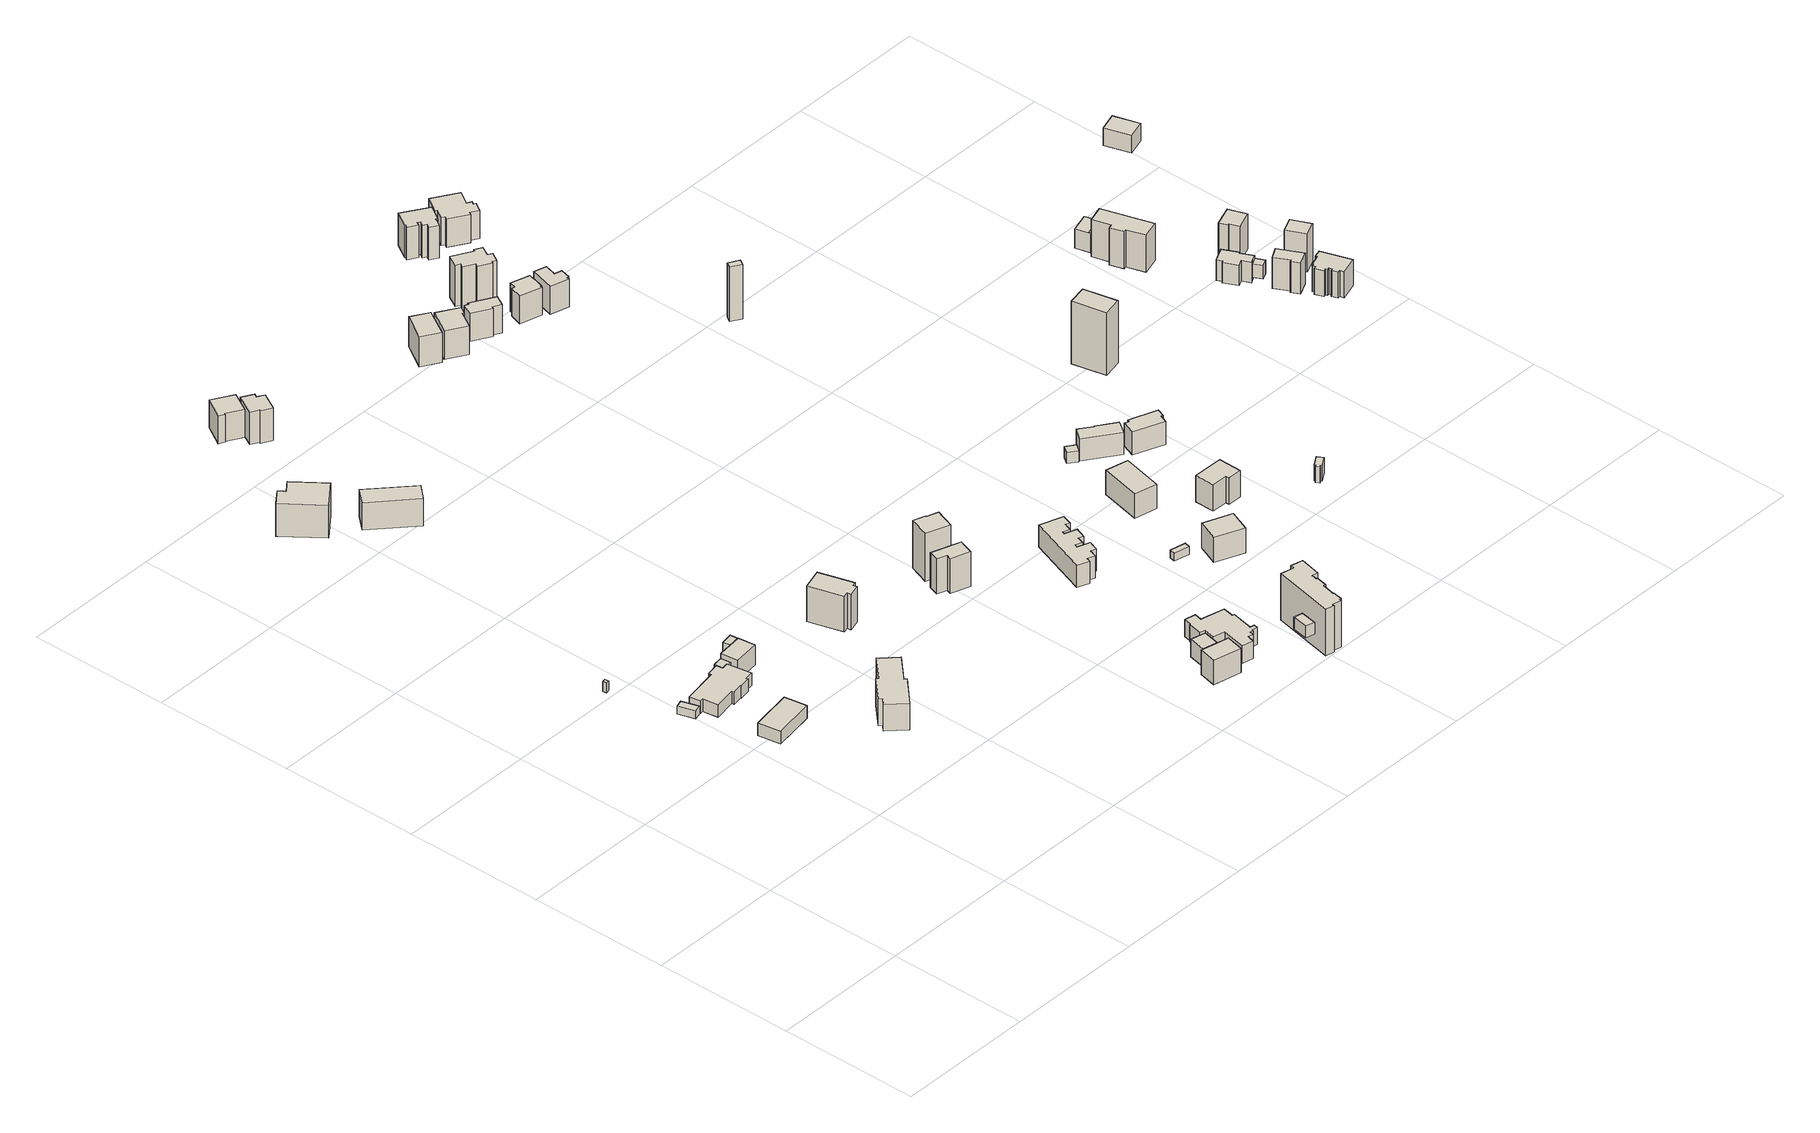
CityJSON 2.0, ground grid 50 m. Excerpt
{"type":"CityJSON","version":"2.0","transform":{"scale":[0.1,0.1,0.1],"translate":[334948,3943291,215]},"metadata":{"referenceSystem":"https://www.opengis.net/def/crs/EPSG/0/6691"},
"CityObjects":{
"building1":{"type":"Building","attributes":{"measuredHeight":4.4,"BuildingIDAttribute.prefecture":"14","BuildingIDAttribute.city":"14151","BuildingDetailAttribute.surveyYear":2015,"BuildingLandSlideRiskAttribute.description":"1","BuildingLandSlideRiskAttribute.areaType":"1"},"geometry":[{"type":"Solid","lod":"1","boundaries":[[[[0,1,2,3]],[[2,4,5,3]],[[1,6,4,2]],[[0,7,6,1]],[[3,5,7,0]],[[4,6,7,5]]]]}]},
"building2":{"type":"Building","attributes":{"usage":"411","storeysAboveGround":2,"BuildingIDAttribute.prefecture":"14","BuildingIDAttribute.city":"14151","BuildingDetailAttribute.totalFloorArea":27.37,"BuildingDetailAttribute.buildingFootprintArea":13.69,"BuildingDetailAttribute.buildingStructureType":"601","BuildingDetailAttribute.buildingStructureOrgType":"1","BuildingDetailAttribute.orgUsage":"10","BuildingDetailAttribute.surveyYear":2015,"BuildingLandSlideRiskAttribute.description":"1","BuildingLandSlideRiskAttribute.areaType":"1"},"geometry":[{"type":"Solid","lod":"1","boundaries":[[[[8,9,10,11]],[[10,12,13,11]],[[9,14,12,10]],[[8,15,14,9]],[[11,13,15,8]],[[12,14,15,13]]]]}]},
"building3":{"type":"Building","attributes":{"usage":"411","measuredHeight":5.6,"storeysAboveGround":2,"BuildingIDAttribute.prefecture":"14","BuildingIDAttribute.city":"14151","BuildingDetailAttribute.totalFloorArea":203.46,"BuildingDetailAttribute.buildingFootprintArea":101.73,"BuildingDetailAttribute.buildingStructureType":"601","BuildingDetailAttribute.buildingStructureOrgType":"1","BuildingDetailAttribute.orgUsage":"10","BuildingDetailAttribute.surveyYear":2015,"BuildingLandSlideRiskAttribute.description":"1","BuildingLandSlideRiskAttribute.areaType":"1"},"geometry":[{"type":"Solid","lod":"1","boundaries":[[[[16,17,18,19]],[[18,20,21,19]],[[17,22,20,18]],[[16,23,22,17]],[[19,21,23,16]],[[20,22,23,21]]]]}]},
"building4":{"type":"Building","attributes":{"usage":"411","measuredHeight":6.6,"storeysAboveGround":1,"BuildingIDAttribute.prefecture":"14","BuildingIDAttribute.city":"14151","BuildingDetailAttribute.totalFloorArea":177.42,"BuildingDetailAttribute.buildingFootprintArea":177.42,"BuildingDetailAttribute.buildingStructureType":"601","BuildingDetailAttribute.buildingStructureOrgType":"1","BuildingDetailAttribute.orgUsage":"10","BuildingDetailAttribute.surveyYear":2015,"BuildingLandSlideRiskAttribute.description":"1","BuildingLandSlideRiskAttribute.areaType":"1"},"geometry":[{"type":"Solid","lod":"1","boundaries":[[[[24,25,26,27,28,29,30,31,32,33,34,35,36,37,38,39]],[[38,40,41,39]],[[37,42,40,38]],[[36,43,42,37]],[[35,44,43,36]],[[34,45,44,35]],[[33,46,45,34]],[[32,47,46,33]],[[31,48,47,32]],[[30,49,48,31]],[[29,50,49,30]],[[28,51,50,29]],[[27,52,51,28]],[[26,53,52,27]],[[25,54,53,26]],[[24,55,54,25]],[[39,41,55,24]],[[40,42,43,44,45,46,47,48,49,50,51,52,53,54,55,41]]]]}]},
"building5":{"type":"Building","attributes":{"usage":"441","measuredHeight":13.2,"storeysAboveGround":2,"BuildingIDAttribute.prefecture":"14","BuildingIDAttribute.city":"14151","BuildingDetailAttribute.totalFloorArea":273.66,"BuildingDetailAttribute.buildingFootprintArea":136.83,"BuildingDetailAttribute.buildingStructureType":"610","BuildingDetailAttribute.buildingStructureOrgType":"2","BuildingDetailAttribute.orgUsage":"171","BuildingDetailAttribute.surveyYear":2015,"BuildingLandSlideRiskAttribute.description":"1","BuildingLandSlideRiskAttribute.areaType":"1"},"geometry":[{"type":"Solid","lod":"1","boundaries":[[[[56,57,58,59,60,61]],[[60,62,63,61]],[[59,64,62,60]],[[58,65,64,59]],[[57,66,65,58]],[[56,67,66,57]],[[61,63,67,56]],[[62,64,65,66,67,63]]]]}]},
"building6":{"type":"Building","attributes":{"usage":"411","storeysAboveGround":1,"BuildingIDAttribute.prefecture":"14","BuildingIDAttribute.city":"14151","BuildingDetailAttribute.totalFloorArea":13.19,"BuildingDetailAttribute.buildingFootprintArea":13.19,"BuildingDetailAttribute.buildingStructureType":"601","BuildingDetailAttribute.buildingStructureOrgType":"1","BuildingDetailAttribute.orgUsage":"10","BuildingDetailAttribute.surveyYear":2015,"BuildingLandSlideRiskAttribute.description":"1","BuildingLandSlideRiskAttribute.areaType":"1"},"geometry":[{"type":"Solid","lod":"1","boundaries":[[[[68,69,70,71,72,73]],[[72,74,75,73]],[[71,76,74,72]],[[70,77,76,71]],[[69,78,77,70]],[[68,79,78,69]],[[73,75,79,68]],[[74,76,77,78,79,75]]]]}]},
"building7":{"type":"Building","attributes":{"usage":"411","measuredHeight":9.1,"storeysAboveGround":1,"BuildingIDAttribute.prefecture":"14","BuildingIDAttribute.city":"14151","BuildingDetailAttribute.totalFloorArea":52.19,"BuildingDetailAttribute.buildingFootprintArea":52.19,"BuildingDetailAttribute.buildingStructureType":"601","BuildingDetailAttribute.buildingStructureOrgType":"1","BuildingDetailAttribute.orgUsage":"10","BuildingDetailAttribute.surveyYear":2015,"BuildingLandSlideRiskAttribute.description":"1","BuildingLandSlideRiskAttribute.areaType":"1"},"geometry":[{"type":"Solid","lod":"1","boundaries":[[[[80,81,82,83]],[[82,84,85,83]],[[81,86,84,82]],[[80,87,86,81]],[[83,85,87,80]],[[84,86,87,85]]]]}]},
"building8":{"type":"Building","attributes":{"measuredHeight":7.9,"BuildingIDAttribute.prefecture":"14","BuildingIDAttribute.city":"14151","BuildingDetailAttribute.surveyYear":2015,"BuildingLandSlideRiskAttribute.description":"1","BuildingLandSlideRiskAttribute.areaType":"1"},"geometry":[{"type":"Solid","lod":"1","boundaries":[[[[88,89,90,91]],[[90,92,93,91]],[[89,94,92,90]],[[88,95,94,89]],[[91,93,95,88]],[[92,94,95,93]]]]}]},
"building9":{"type":"Building","attributes":{"usage":"422","measuredHeight":10.7,"storeysAboveGround":1,"BuildingIDAttribute.prefecture":"14","BuildingIDAttribute.city":"14151","BuildingDetailAttribute.totalFloorArea":113.73,"BuildingDetailAttribute.buildingFootprintArea":113.73,"BuildingDetailAttribute.buildingStructureType":"601","BuildingDetailAttribute.buildingStructureOrgType":"1","BuildingDetailAttribute.orgUsage":"137","BuildingDetailAttribute.surveyYear":2015,"BuildingLandSlideRiskAttribute.description":"1","BuildingLandSlideRiskAttribute.areaType":"1"},"geometry":[{"type":"Solid","lod":"1","boundaries":[[[[96,97,98,99]],[[98,100,101,99]],[[97,102,100,98]],[[96,103,102,97]],[[99,101,103,96]],[[100,102,103,101]]]]}]},
"building10":{"type":"Building","attributes":{"usage":"411","measuredHeight":11.5,"storeysAboveGround":2,"BuildingIDAttribute.prefecture":"14","BuildingIDAttribute.city":"14151","BuildingDetailAttribute.totalFloorArea":115.88,"BuildingDetailAttribute.buildingFootprintArea":57.94,"BuildingDetailAttribute.buildingStructureType":"601","BuildingDetailAttribute.buildingStructureOrgType":"1","BuildingDetailAttribute.orgUsage":"10","BuildingDetailAttribute.surveyYear":2015,"BuildingLandSlideRiskAttribute.description":"1","BuildingLandSlideRiskAttribute.areaType":"1"},"geometry":[{"type":"Solid","lod":"1","boundaries":[[[[104,105,106,107,108,109]],[[108,110,111,109]],[[107,112,110,108]],[[106,113,112,107]],[[105,114,113,106]],[[104,115,114,105]],[[109,111,115,104]],[[110,112,113,114,115,111]]]]}]},
"building11":{"type":"Building","attributes":{"usage":"413","measuredHeight":14.3,"storeysAboveGround":2,"BuildingIDAttribute.prefecture":"14","BuildingIDAttribute.city":"14151","BuildingDetailAttribute.totalFloorArea":95.18,"BuildingDetailAttribute.buildingFootprintArea":47.59,"BuildingDetailAttribute.buildingStructureType":"601","BuildingDetailAttribute.buildingStructureOrgType":"1","BuildingDetailAttribute.orgUsage":"30","BuildingDetailAttribute.surveyYear":2015,"BuildingLandSlideRiskAttribute.description":"1","BuildingLandSlideRiskAttribute.areaType":"1"},"geometry":[{"type":"Solid","lod":"1","boundaries":[[[[116,117,118,119,120,121,122,123]],[[122,124,125,123]],[[121,126,124,122]],[[120,127,126,121]],[[119,128,127,120]],[[118,129,128,119]],[[117,130,129,118]],[[116,131,130,117]],[[123,125,131,116]],[[124,126,127,128,129,130,131,125]]]]}]},
"building12":{"type":"Building","attributes":{"measuredHeight":17.1,"BuildingIDAttribute.prefecture":"14","BuildingIDAttribute.city":"14151","BuildingDetailAttribute.surveyYear":2015,"BuildingLandSlideRiskAttribute.description":"1","BuildingLandSlideRiskAttribute.areaType":"1"},"geometry":[{"type":"Solid","lod":"1","boundaries":[[[[132,133,134,135,136,137,138,139,140,141]],[[140,142,143,141]],[[139,144,142,140]],[[138,145,144,139]],[[137,146,145,138]],[[136,147,146,137]],[[135,148,147,136]],[[134,149,148,135]],[[133,150,149,134]],[[132,151,150,133]],[[141,143,151,132]],[[142,144,145,146,147,148,149,150,151,143]]]]}]},
"building13":{"type":"Building","attributes":{"usage":"411","measuredHeight":14.4,"storeysAboveGround":2,"BuildingIDAttribute.prefecture":"14","BuildingIDAttribute.city":"14151","BuildingDetailAttribute.totalFloorArea":169.9,"BuildingDetailAttribute.buildingFootprintArea":84.95,"BuildingDetailAttribute.buildingStructureType":"601","BuildingDetailAttribute.buildingStructureOrgType":"1","BuildingDetailAttribute.orgUsage":"10","BuildingDetailAttribute.surveyYear":2015,"BuildingLandSlideRiskAttribute.description":"1","BuildingLandSlideRiskAttribute.areaType":"1"},"geometry":[{"type":"Solid","lod":"1","boundaries":[[[[152,153,154,155,156,157,158,159]],[[158,160,161,159]],[[157,162,160,158]],[[156,163,162,157]],[[155,164,163,156]],[[154,165,164,155]],[[153,166,165,154]],[[152,167,166,153]],[[159,161,167,152]],[[160,162,163,164,165,166,167,161]]]]}]},
"building14":{"type":"Building","attributes":{"usage":"411","measuredHeight":13.4,"storeysAboveGround":2,"BuildingIDAttribute.prefecture":"14","BuildingIDAttribute.city":"14151","BuildingDetailAttribute.totalFloorArea":127.78,"BuildingDetailAttribute.buildingFootprintArea":63.89,"BuildingDetailAttribute.buildingStructureType":"601","BuildingDetailAttribute.buildingStructureOrgType":"1","BuildingDetailAttribute.orgUsage":"10","BuildingDetailAttribute.surveyYear":2015,"BuildingLandSlideRiskAttribute.description":"1","BuildingLandSlideRiskAttribute.areaType":"1"},"geometry":[{"type":"Solid","lod":"1","boundaries":[[[[168,169,170,171]],[[170,172,173,171]],[[169,174,172,170]],[[168,175,174,169]],[[171,173,175,168]],[[172,174,175,173]]]]}]},
"building15":{"type":"Building","attributes":{"usage":"411","measuredHeight":11.5,"storeysAboveGround":2,"BuildingIDAttribute.prefecture":"14","BuildingIDAttribute.city":"14151","BuildingDetailAttribute.totalFloorArea":133.01,"BuildingDetailAttribute.buildingFootprintArea":66.5,"BuildingDetailAttribute.buildingStructureType":"601","BuildingDetailAttribute.buildingStructureOrgType":"1","BuildingDetailAttribute.orgUsage":"10","BuildingDetailAttribute.surveyYear":2015,"BuildingLandSlideRiskAttribute.description":"1","BuildingLandSlideRiskAttribute.areaType":"1"},"geometry":[{"type":"Solid","lod":"1","boundaries":[[[[176,177,178,179,180,181]],[[180,182,183,181]],[[179,184,182,180]],[[178,185,184,179]],[[177,186,185,178]],[[176,187,186,177]],[[181,183,187,176]],[[182,184,185,186,187,183]]]]}]},
"building16":{"type":"Building","attributes":{"usage":"402","measuredHeight":14.5,"storeysAboveGround":1,"BuildingIDAttribute.prefecture":"14","BuildingIDAttribute.city":"14151","BuildingDetailAttribute.totalFloorArea":78.83,"BuildingDetailAttribute.buildingFootprintArea":78.83,"BuildingDetailAttribute.buildingStructureType":"601","BuildingDetailAttribute.buildingStructureOrgType":"1","BuildingDetailAttribute.orgUsage":"72","BuildingDetailAttribute.surveyYear":2015,"BuildingLandSlideRiskAttribute.description":"1","BuildingLandSlideRiskAttribute.areaType":"1"},"geometry":[{"type":"Solid","lod":"1","boundaries":[[[[188,189,190,191]],[[190,192,193,191]],[[189,194,192,190]],[[188,195,194,189]],[[191,193,195,188]],[[192,194,195,193]]]]}]},
"building17":{"type":"Building","attributes":{"usage":"411","measuredHeight":13.8,"storeysAboveGround":2,"BuildingIDAttribute.prefecture":"14","BuildingIDAttribute.city":"14151","BuildingDetailAttribute.totalFloorArea":89.14,"BuildingDetailAttribute.buildingFootprintArea":44.57,"BuildingDetailAttribute.buildingStructureType":"601","BuildingDetailAttribute.buildingStructureOrgType":"1","BuildingDetailAttribute.orgUsage":"10","BuildingDetailAttribute.surveyYear":2015},"geometry":[{"type":"Solid","lod":"1","boundaries":[[[[196,197,198,199,200,201]],[[200,202,203,201]],[[199,204,202,200]],[[198,205,204,199]],[[197,206,205,198]],[[196,207,206,197]],[[201,203,207,196]],[[202,204,205,206,207,203]]]]}]},
"building18":{"type":"Building","attributes":{"usage":"402","measuredHeight":9.2,"storeysAboveGround":1,"BuildingIDAttribute.prefecture":"14","BuildingIDAttribute.city":"14151","BuildingDetailAttribute.totalFloorArea":24.59,"BuildingDetailAttribute.buildingFootprintArea":24.59,"BuildingDetailAttribute.buildingStructureType":"601","BuildingDetailAttribute.buildingStructureOrgType":"1","BuildingDetailAttribute.orgUsage":"72","BuildingDetailAttribute.surveyYear":2015,"BuildingLandSlideRiskAttribute.description":"1","BuildingLandSlideRiskAttribute.areaType":"1"},"geometry":[{"type":"Solid","lod":"1","boundaries":[[[[208,209,210,211]],[[210,212,213,211]],[[209,214,212,210]],[[208,215,214,209]],[[211,213,215,208]],[[212,214,215,213]]]]}]},
"building19":{"type":"Building","attributes":{"usage":"411","measuredHeight":10.9,"storeysAboveGround":2,"BuildingIDAttribute.prefecture":"14","BuildingIDAttribute.city":"14151","BuildingDetailAttribute.totalFloorArea":88.55,"BuildingDetailAttribute.buildingFootprintArea":44.27,"BuildingDetailAttribute.buildingStructureType":"601","BuildingDetailAttribute.buildingStructureOrgType":"1","BuildingDetailAttribute.orgUsage":"10","BuildingDetailAttribute.surveyYear":2015,"BuildingLandSlideRiskAttribute.description":"1","BuildingLandSlideRiskAttribute.areaType":"1"},"geometry":[{"type":"Solid","lod":"1","boundaries":[[[[216,217,218,219,220,221,222,223]],[[222,224,225,223]],[[221,226,224,222]],[[220,227,226,221]],[[219,228,227,220]],[[218,229,228,219]],[[217,230,229,218]],[[216,231,230,217]],[[223,225,231,216]],[[224,226,227,228,229,230,231,225]]]]}]},
"building20":{"type":"Building","attributes":{"usage":"411","measuredHeight":19.1,"storeysAboveGround":2,"BuildingIDAttribute.prefecture":"14","BuildingIDAttribute.city":"14151","BuildingDetailAttribute.totalFloorArea":111.17,"BuildingDetailAttribute.buildingFootprintArea":55.58,"BuildingDetailAttribute.buildingStructureType":"601","BuildingDetailAttribute.buildingStructureOrgType":"1","BuildingDetailAttribute.orgUsage":"10","BuildingDetailAttribute.surveyYear":2015,"BuildingLandSlideRiskAttribute.description":"1","BuildingLandSlideRiskAttribute.areaType":"1"},"geometry":[{"type":"Solid","lod":"1","boundaries":[[[[232,233,234,235,236,237]],[[236,238,239,237]],[[235,240,238,236]],[[234,241,240,235]],[[233,242,241,234]],[[232,243,242,233]],[[237,239,243,232]],[[238,240,241,242,243,239]]]]}]},
"building21":{"type":"Building","attributes":{"measuredHeight":7.6,"BuildingIDAttribute.prefecture":"14","BuildingIDAttribute.city":"14151","BuildingDetailAttribute.surveyYear":2015,"BuildingLandSlideRiskAttribute.description":"1","BuildingLandSlideRiskAttribute.areaType":"1"},"geometry":[{"type":"Solid","lod":"1","boundaries":[[[[244,245,246,247,248,249,250,251,252,253,254,255,256,257,258,259,260,261,262,263,264,265]],[[264,266,267,265]],[[263,268,266,264]],[[262,269,268,263]],[[261,270,269,262]],[[260,271,270,261]],[[259,272,271,260]],[[258,273,272,259]],[[257,274,273,258]],[[256,275,274,257]],[[255,276,275,256]],[[254,277,276,255]],[[253,278,277,254]],[[252,279,278,253]],[[251,280,279,252]],[[250,281,280,251]],[[249,282,281,250]],[[248,283,282,249]],[[247,284,283,248]],[[246,285,284,247]],[[245,286,285,246]],[[244,287,286,245]],[[265,267,287,244]],[[266,268,269,270,271,272,273,274,275,276,277,278,279,280,281,282,283,284,285,286,287,267]]]]}]},
"building22":{"type":"Building","attributes":{"usage":"411","measuredHeight":16.2,"storeysAboveGround":2,"BuildingIDAttribute.prefecture":"14","BuildingIDAttribute.city":"14151","BuildingDetailAttribute.totalFloorArea":136.5,"BuildingDetailAttribute.buildingFootprintArea":68.25,"BuildingDetailAttribute.buildingStructureType":"601","BuildingDetailAttribute.buildingStructureOrgType":"1","BuildingDetailAttribute.orgUsage":"10","BuildingDetailAttribute.surveyYear":2015,"BuildingLandSlideRiskAttribute.description":"1","BuildingLandSlideRiskAttribute.areaType":"1"},"geometry":[{"type":"Solid","lod":"1","boundaries":[[[[288,289,290,291,292,293,294,295,296,297,298,299,300,301]],[[300,302,303,301]],[[299,304,302,300]],[[298,305,304,299]],[[297,306,305,298]],[[296,307,306,297]],[[295,308,307,296]],[[294,309,308,295]],[[293,310,309,294]],[[292,311,310,293]],[[291,312,311,292]],[[290,313,312,291]],[[289,314,313,290]],[[288,315,314,289]],[[301,303,315,288]],[[302,304,305,306,307,308,309,310,311,312,313,314,315,303]]]]}]},
"building23":{"type":"Building","attributes":{"usage":"411","measuredHeight":16.4,"storeysAboveGround":2,"BuildingIDAttribute.prefecture":"14","BuildingIDAttribute.city":"14151","BuildingDetailAttribute.totalFloorArea":140.47,"BuildingDetailAttribute.buildingFootprintArea":70.24,"BuildingDetailAttribute.buildingStructureType":"601","BuildingDetailAttribute.buildingStructureOrgType":"1","BuildingDetailAttribute.orgUsage":"10","BuildingDetailAttribute.surveyYear":2015,"BuildingLandSlideRiskAttribute.description":"1","BuildingLandSlideRiskAttribute.areaType":"1"},"geometry":[{"type":"Solid","lod":"1","boundaries":[[[[316,317,318,319,320,321,322,323,324,325,326,327,328,329]],[[328,330,331,329]],[[327,332,330,328]],[[326,333,332,327]],[[325,334,333,326]],[[324,335,334,325]],[[323,336,335,324]],[[322,337,336,323]],[[321,338,337,322]],[[320,339,338,321]],[[319,340,339,320]],[[318,341,340,319]],[[317,342,341,318]],[[316,343,342,317]],[[329,331,343,316]],[[330,332,333,334,335,336,337,338,339,340,341,342,343,331]]]]}]},
"building24":{"type":"Building","attributes":{"usage":"411","measuredHeight":11.1,"storeysAboveGround":2,"BuildingIDAttribute.prefecture":"14","BuildingIDAttribute.city":"14151","BuildingDetailAttribute.totalFloorArea":91.71,"BuildingDetailAttribute.buildingFootprintArea":45.85,"BuildingDetailAttribute.buildingStructureType":"601","BuildingDetailAttribute.buildingStructureOrgType":"1","BuildingDetailAttribute.orgUsage":"10","BuildingDetailAttribute.surveyYear":2015,"BuildingLandSlideRiskAttribute.description":"1","BuildingLandSlideRiskAttribute.areaType":"1"},"geometry":[{"type":"Solid","lod":"1","boundaries":[[[[344,345,346,347,348,349,350,351,352,353]],[[352,354,355,353]],[[351,356,354,352]],[[350,357,356,351]],[[349,358,357,350]],[[348,359,358,349]],[[347,360,359,348]],[[346,361,360,347]],[[345,362,361,346]],[[344,363,362,345]],[[353,355,363,344]],[[354,356,357,358,359,360,361,362,363,355]]]]}]},
"building25":{"type":"Building","attributes":{"usage":"411","measuredHeight":11.5,"storeysAboveGround":2,"BuildingIDAttribute.prefecture":"14","BuildingIDAttribute.city":"14151","BuildingDetailAttribute.totalFloorArea":91.82,"BuildingDetailAttribute.buildingFootprintArea":45.91,"BuildingDetailAttribute.buildingStructureType":"601","BuildingDetailAttribute.buildingStructureOrgType":"1","BuildingDetailAttribute.orgUsage":"10","BuildingDetailAttribute.surveyYear":2015,"BuildingLandSlideRiskAttribute.description":"1","BuildingLandSlideRiskAttribute.areaType":"1"},"geometry":[{"type":"Solid","lod":"1","boundaries":[[[[364,365,366,367,368,369,370,371]],[[370,372,373,371]],[[369,374,372,370]],[[368,375,374,369]],[[367,376,375,368]],[[366,377,376,367]],[[365,378,377,366]],[[364,379,378,365]],[[371,373,379,364]],[[372,374,375,376,377,378,379,373]]]]}]},
"building26":{"type":"Building","attributes":{"measuredHeight":10.1,"BuildingIDAttribute.prefecture":"14","BuildingIDAttribute.city":"14151","BuildingDetailAttribute.surveyYear":2015},"geometry":[{"type":"Solid","lod":"1","boundaries":[[[[380,381,382,383,384,385,386,387,388,389,390,391,392,393,394,395,396,397,398,399]],[[398,400,401,399]],[[397,402,400,398]],[[396,403,402,397]],[[395,404,403,396]],[[394,405,404,395]],[[393,406,405,394]],[[392,407,406,393]],[[391,408,407,392]],[[390,409,408,391]],[[389,410,409,390]],[[388,411,410,389]],[[387,412,411,388]],[[386,413,412,387]],[[385,414,413,386]],[[384,415,414,385]],[[383,416,415,384]],[[382,417,416,383]],[[381,418,417,382]],[[380,419,418,381]],[[399,401,419,380]],[[400,402,403,404,405,406,407,408,409,410,411,412,413,414,415,416,417,418,419,401]]]]}]},
"building27":{"type":"Building","attributes":{"usage":"413","measuredHeight":13.2,"storeysAboveGround":2,"BuildingIDAttribute.prefecture":"14","BuildingIDAttribute.city":"14151","BuildingDetailAttribute.totalFloorArea":207.43,"BuildingDetailAttribute.buildingFootprintArea":103.72,"BuildingDetailAttribute.buildingStructureType":"601","BuildingDetailAttribute.buildingStructureOrgType":"1","BuildingDetailAttribute.orgUsage":"30","BuildingDetailAttribute.surveyYear":2015,"BuildingLandSlideRiskAttribute.description":"1","BuildingLandSlideRiskAttribute.areaType":"1"},"geometry":[{"type":"Solid","lod":"1","boundaries":[[[[420,421,422,423,424,425,426,427,428,429,430,431,432,433]],[[432,434,435,433]],[[431,436,434,432]],[[430,437,436,431]],[[429,438,437,430]],[[428,439,438,429]],[[427,440,439,428]],[[426,441,440,427]],[[425,442,441,426]],[[424,443,442,425]],[[423,444,443,424]],[[422,445,444,423]],[[421,446,445,422]],[[420,447,446,421]],[[433,435,447,420]],[[434,436,437,438,439,440,441,442,443,444,445,446,447,435]]]]}]},
"building28":{"type":"Building","attributes":{"measuredHeight":5.1,"BuildingIDAttribute.prefecture":"14","BuildingIDAttribute.city":"14151","BuildingDetailAttribute.surveyYear":2015,"BuildingLandSlideRiskAttribute.description":"1","BuildingLandSlideRiskAttribute.areaType":"1"},"geometry":[{"type":"Solid","lod":"1","boundaries":[[[[448,449,450,451]],[[450,452,453,451]],[[449,454,452,450]],[[448,455,454,449]],[[451,453,455,448]],[[452,454,455,453]]]]}]},
"building29":{"type":"Building","attributes":{"usage":"401","measuredHeight":18.3,"storeysAboveGround":1,"BuildingIDAttribute.prefecture":"14","BuildingIDAttribute.city":"14151","BuildingDetailAttribute.totalFloorArea":147.25,"BuildingDetailAttribute.buildingFootprintArea":147.25,"BuildingDetailAttribute.buildingStructureType":"601","BuildingDetailAttribute.buildingStructureOrgType":"1","BuildingDetailAttribute.orgUsage":"61","BuildingDetailAttribute.surveyYear":2015,"BuildingLandSlideRiskAttribute.description":"1","BuildingLandSlideRiskAttribute.areaType":"1"},"geometry":[{"type":"Solid","lod":"1","boundaries":[[[[456,457,458,459,460,461,462,463,464,465,466,467,468,469,470,471,472,473]],[[472,474,475,473]],[[471,476,474,472]],[[470,477,476,471]],[[469,478,477,470]],[[468,479,478,469]],[[467,480,479,468]],[[466,481,480,467]],[[465,482,481,466]],[[464,483,482,465]],[[463,484,483,464]],[[462,485,484,463]],[[461,486,485,462]],[[460,487,486,461]],[[459,488,487,460]],[[458,489,488,459]],[[457,490,489,458]],[[456,491,490,457]],[[473,475,491,456]],[[474,476,477,478,479,480,481,482,483,484,485,486,487,488,489,490,491,475]]]]}]},
"building30":{"type":"Building","attributes":{"BuildingIDAttribute.prefecture":"14","BuildingIDAttribute.city":"14151","BuildingDetailAttribute.surveyYear":2015},"geometry":[{"type":"Solid","lod":"1","boundaries":[[[[492,493,494,495]],[[494,496,497,495]],[[493,498,496,494]],[[492,499,498,493]],[[495,497,499,492]],[[496,498,499,497]]]]}]},
"building31":{"type":"Building","attributes":{"usage":"411","measuredHeight":10.2,"storeysAboveGround":1,"BuildingIDAttribute.prefecture":"14","BuildingIDAttribute.city":"14151","BuildingDetailAttribute.totalFloorArea":58.6,"BuildingDetailAttribute.buildingFootprintArea":58.6,"BuildingDetailAttribute.buildingStructureType":"601","BuildingDetailAttribute.buildingStructureOrgType":"1","BuildingDetailAttribute.orgUsage":"10","BuildingDetailAttribute.surveyYear":2015,"BuildingLandSlideRiskAttribute.description":"1","BuildingLandSlideRiskAttribute.areaType":"1"},"geometry":[{"type":"Solid","lod":"1","boundaries":[[[[500,501,502,503]],[[502,504,505,503]],[[501,506,504,502]],[[500,507,506,501]],[[503,505,507,500]],[[504,506,507,505]]]]}]},
"building32":{"type":"Building","attributes":{"measuredHeight":22.7,"BuildingIDAttribute.prefecture":"14","BuildingIDAttribute.city":"14151","BuildingDetailAttribute.surveyYear":2015,"BuildingLandSlideRiskAttribute.description":"1","BuildingLandSlideRiskAttribute.areaType":"2"},"geometry":[{"type":"Solid","lod":"1","boundaries":[[[[508,509,510,511]],[[510,512,513,511]],[[509,514,512,510]],[[508,515,514,509]],[[511,513,515,508]],[[512,514,515,513]]]]}]},
"building33":{"type":"Building","attributes":{"usage":"411","measuredHeight":9.6,"storeysAboveGround":2,"BuildingIDAttribute.prefecture":"14","BuildingIDAttribute.city":"14151","BuildingDetailAttribute.totalFloorArea":202.48,"BuildingDetailAttribute.buildingFootprintArea":101.24,"BuildingDetailAttribute.buildingStructureType":"601","BuildingDetailAttribute.buildingStructureOrgType":"1","BuildingDetailAttribute.orgUsage":"10","BuildingDetailAttribute.surveyYear":2015},"geometry":[{"type":"Solid","lod":"1","boundaries":[[[[516,517,518,519]],[[518,520,521,519]],[[517,522,520,518]],[[516,523,522,517]],[[519,521,523,516]],[[520,522,523,521]]]]}]},
"building34":{"type":"Building","attributes":{"usage":"411","measuredHeight":5,"storeysAboveGround":2,"BuildingIDAttribute.prefecture":"14","BuildingIDAttribute.city":"14151","BuildingDetailAttribute.totalFloorArea":20.18,"BuildingDetailAttribute.buildingFootprintArea":10.09,"BuildingDetailAttribute.buildingStructureType":"601","BuildingDetailAttribute.buildingStructureOrgType":"1","BuildingDetailAttribute.orgUsage":"10","BuildingDetailAttribute.surveyYear":2015},"geometry":[{"type":"Solid","lod":"1","boundaries":[[[[524,525,526,527]],[[526,528,529,527]],[[525,530,528,526]],[[524,531,530,525]],[[527,529,531,524]],[[528,530,531,529]]]]}]},
"building35":{"type":"Building","attributes":{"usage":"411","measuredHeight":9.5,"storeysAboveGround":2,"BuildingIDAttribute.prefecture":"14","BuildingIDAttribute.city":"14151","BuildingDetailAttribute.totalFloorArea":117.89,"BuildingDetailAttribute.buildingFootprintArea":58.95,"BuildingDetailAttribute.buildingStructureType":"601","BuildingDetailAttribute.buildingStructureOrgType":"1","BuildingDetailAttribute.orgUsage":"10","BuildingDetailAttribute.surveyYear":2015},"geometry":[{"type":"Solid","lod":"1","boundaries":[[[[532,533,534,535,536,537]],[[536,538,539,537]],[[535,540,538,536]],[[534,541,540,535]],[[533,542,541,534]],[[532,543,542,533]],[[537,539,543,532]],[[538,540,541,542,543,539]]]]}]},
"building36":{"type":"Building","attributes":{"usage":"411","measuredHeight":11,"storeysAboveGround":1,"BuildingIDAttribute.prefecture":"14","BuildingIDAttribute.city":"14151","BuildingDetailAttribute.totalFloorArea":68.89,"BuildingDetailAttribute.buildingFootprintArea":68.89,"BuildingDetailAttribute.buildingStructureType":"601","BuildingDetailAttribute.buildingStructureOrgType":"1","BuildingDetailAttribute.orgUsage":"10","BuildingDetailAttribute.surveyYear":2015,"BuildingLandSlideRiskAttribute.description":"1","BuildingLandSlideRiskAttribute.areaType":"1"},"geometry":[{"type":"Solid","lod":"1","boundaries":[[[[544,545,546,547,548,549]],[[548,550,551,549]],[[547,552,550,548]],[[546,553,552,547]],[[545,554,553,546]],[[544,555,554,545]],[[549,551,555,544]],[[550,552,553,554,555,551]]]]}]},
"building37":{"type":"Building","attributes":{"usage":"411","measuredHeight":9.9,"storeysAboveGround":2,"BuildingIDAttribute.prefecture":"14","BuildingIDAttribute.city":"14151","BuildingDetailAttribute.totalFloorArea":116.2,"BuildingDetailAttribute.buildingFootprintArea":58.1,"BuildingDetailAttribute.buildingStructureType":"601","BuildingDetailAttribute.buildingStructureOrgType":"1","BuildingDetailAttribute.orgUsage":"10","BuildingDetailAttribute.surveyYear":2015},"geometry":[{"type":"Solid","lod":"1","boundaries":[[[[556,557,558,559,560,561,562,563]],[[562,564,565,563]],[[561,566,564,562]],[[560,567,566,561]],[[559,568,567,560]],[[558,569,568,559]],[[557,570,569,558]],[[556,571,570,557]],[[563,565,571,556]],[[564,566,567,568,569,570,571,565]]]]}]},
"building38":{"type":"Building","attributes":{"measuredHeight":6.1,"BuildingIDAttribute.prefecture":"14","BuildingIDAttribute.city":"14151","BuildingDetailAttribute.surveyYear":2015},"geometry":[{"type":"Solid","lod":"1","boundaries":[[[[572,573,574,575,576,577,578,579]],[[578,580,581,579]],[[577,582,580,578]],[[576,583,582,577]],[[575,584,583,576]],[[574,585,584,575]],[[573,586,585,574]],[[572,587,586,573]],[[579,581,587,572]],[[580,582,583,584,585,586,587,581]]]]}]},
"building39":{"type":"Building","attributes":{"usage":"402","measuredHeight":31,"storeysAboveGround":2,"BuildingIDAttribute.prefecture":"14","BuildingIDAttribute.city":"14151","BuildingDetailAttribute.totalFloorArea":140.1,"BuildingDetailAttribute.buildingFootprintArea":70.05,"BuildingDetailAttribute.buildingStructureType":"601","BuildingDetailAttribute.buildingStructureOrgType":"1","BuildingDetailAttribute.orgUsage":"72","BuildingDetailAttribute.surveyYear":2015,"BuildingLandSlideRiskAttribute.description":"1","BuildingLandSlideRiskAttribute.areaType":"1"},"geometry":[{"type":"Solid","lod":"1","boundaries":[[[[588,589,590,591]],[[590,592,593,591]],[[589,594,592,590]],[[588,595,594,589]],[[591,593,595,588]],[[592,594,595,593]]]]}]},
"building40":{"type":"Building","attributes":{"measuredHeight":11.7,"BuildingIDAttribute.prefecture":"14","BuildingIDAttribute.city":"14151","BuildingDetailAttribute.surveyYear":2015,"BuildingLandSlideRiskAttribute.description":"1","BuildingLandSlideRiskAttribute.areaType":"1"},"geometry":[{"type":"Solid","lod":"1","boundaries":[[[[596,597,598,599,600,601]],[[600,602,603,601]],[[599,604,602,600]],[[598,605,604,599]],[[597,606,605,598]],[[596,607,606,597]],[[601,603,607,596]],[[602,604,605,606,607,603]]]]}]},
"building41":{"type":"Building","attributes":{"usage":"401","measuredHeight":24.2,"storeysAboveGround":1,"BuildingIDAttribute.prefecture":"14","BuildingIDAttribute.city":"14151","BuildingDetailAttribute.totalFloorArea":104.06,"BuildingDetailAttribute.buildingFootprintArea":104.06,"BuildingDetailAttribute.buildingStructureType":"610","BuildingDetailAttribute.buildingStructureOrgType":"2","BuildingDetailAttribute.orgUsage":"61","BuildingDetailAttribute.surveyYear":2015,"BuildingLandSlideRiskAttribute.description":"1","BuildingLandSlideRiskAttribute.areaType":"1"},"geometry":[{"type":"Solid","lod":"1","boundaries":[[[[608,609,610,611,612,613,614,615]],[[614,616,617,615]],[[613,618,616,614]],[[612,619,618,613]],[[611,620,619,612]],[[610,621,620,611]],[[609,622,621,610]],[[608,623,622,609]],[[615,617,623,608]],[[616,618,619,620,621,622,623,617]]]]}]},
"building42":{"type":"Building","attributes":{"usage":"411","measuredHeight":8.2,"storeysAboveGround":1,"BuildingIDAttribute.prefecture":"14","BuildingIDAttribute.city":"14151","BuildingDetailAttribute.totalFloorArea":50.67,"BuildingDetailAttribute.buildingFootprintArea":50.67,"BuildingDetailAttribute.buildingStructureType":"601","BuildingDetailAttribute.buildingStructureOrgType":"1","BuildingDetailAttribute.orgUsage":"10","BuildingDetailAttribute.surveyYear":2015,"BuildingLandSlideRiskAttribute.description":"1","BuildingLandSlideRiskAttribute.areaType":"1"},"geometry":[{"type":"Solid","lod":"1","boundaries":[[[[624,625,626,627,628,629,630,631,632,633,634]],[[633,635,636,634]],[[632,637,635,633]],[[631,638,637,632]],[[630,639,638,631]],[[629,640,639,630]],[[628,641,640,629]],[[627,642,641,628]],[[626,643,642,627]],[[625,644,643,626]],[[624,645,644,625]],[[634,636,645,624]],[[635,637,638,639,640,641,642,643,644,645,636]]]]}]},
"building43":{"type":"Building","attributes":{"measuredHeight":6.5,"BuildingIDAttribute.prefecture":"14","BuildingIDAttribute.city":"14151","BuildingDetailAttribute.surveyYear":2015,"BuildingLandSlideRiskAttribute.description":"1","BuildingLandSlideRiskAttribute.areaType":"1"},"geometry":[{"type":"Solid","lod":"1","boundaries":[[[[646,647,648,649,650]],[[649,651,652,650]],[[648,653,651,649]],[[647,654,653,648]],[[646,655,654,647]],[[650,652,655,646]],[[651,653,654,655,652]]]]}]},
"building44":{"type":"Building","attributes":{"usage":"411","measuredHeight":12.2,"storeysAboveGround":2,"BuildingIDAttribute.prefecture":"14","BuildingIDAttribute.city":"14151","BuildingDetailAttribute.totalFloorArea":71.52,"BuildingDetailAttribute.buildingFootprintArea":35.76,"BuildingDetailAttribute.buildingStructureType":"601","BuildingDetailAttribute.buildingStructureOrgType":"1","BuildingDetailAttribute.orgUsage":"10","BuildingDetailAttribute.surveyYear":2015,"BuildingLandSlideRiskAttribute.description":"1","BuildingLandSlideRiskAttribute.areaType":"1"},"geometry":[{"type":"Solid","lod":"1","boundaries":[[[[656,657,658,659,660,661]],[[660,662,663,661]],[[659,664,662,660]],[[658,665,664,659]],[[657,666,665,658]],[[656,667,666,657]],[[661,663,667,656]],[[662,664,665,666,667,663]]]]}]},
"building45":{"type":"Building","attributes":{"usage":"411","measuredHeight":10.9,"storeysAboveGround":1,"BuildingIDAttribute.prefecture":"14","BuildingIDAttribute.city":"14151","BuildingDetailAttribute.totalFloorArea":73.51,"BuildingDetailAttribute.buildingFootprintArea":73.51,"BuildingDetailAttribute.buildingStructureType":"601","BuildingDetailAttribute.buildingStructureOrgType":"1","BuildingDetailAttribute.orgUsage":"10","BuildingDetailAttribute.surveyYear":2015,"BuildingLandSlideRiskAttribute.description":"1","BuildingLandSlideRiskAttribute.areaType":"1"},"geometry":[{"type":"Solid","lod":"1","boundaries":[[[[668,669,670,671,672,673,674,675,676,677,678,679,680,681,682,683,684,685]],[[684,686,687,685]],[[683,688,686,684]],[[682,689,688,683]],[[681,690,689,682]],[[680,691,690,681]],[[679,692,691,680]],[[678,693,692,679]],[[677,694,693,678]],[[676,695,694,677]],[[675,696,695,676]],[[674,697,696,675]],[[673,698,697,674]],[[672,699,698,673]],[[671,700,699,672]],[[670,701,700,671]],[[669,702,701,670]],[[668,703,702,669]],[[685,687,703,668]],[[686,688,689,690,691,692,693,694,695,696,697,698,699,700,701,702,703,687]]]]}]},
"building46":{"type":"Building","attributes":{"usage":"411","measuredHeight":27.8,"storeysAboveGround":2,"BuildingIDAttribute.prefecture":"14","BuildingIDAttribute.city":"14151","BuildingDetailAttribute.totalFloorArea":77.38,"BuildingDetailAttribute.buildingFootprintArea":38.69,"BuildingDetailAttribute.buildingStructureType":"601","BuildingDetailAttribute.buildingStructureOrgType":"1","BuildingDetailAttribute.orgUsage":"10","BuildingDetailAttribute.surveyYear":2015,"BuildingLandSlideRiskAttribute.description":"1","BuildingLandSlideRiskAttribute.areaType":"1"},"geometry":[{"type":"Solid","lod":"1","boundaries":[[[[704,705,706,707,708,709]],[[708,710,711,709]],[[707,712,710,708]],[[706,713,712,707]],[[705,714,713,706]],[[704,715,714,705]],[[709,711,715,704]],[[710,712,713,714,715,711]]]]}]},
"building47":{"type":"Building","attributes":{"usage":"412","measuredHeight":14.7,"storeysAboveGround":3,"BuildingIDAttribute.prefecture":"14","BuildingIDAttribute.city":"14151","BuildingDetailAttribute.totalFloorArea":100.36,"BuildingDetailAttribute.buildingFootprintArea":33.45,"BuildingDetailAttribute.buildingStructureType":"610","BuildingDetailAttribute.buildingStructureOrgType":"2","BuildingDetailAttribute.orgUsage":"20","BuildingDetailAttribute.surveyYear":2015,"BuildingLandSlideRiskAttribute.description":"1","BuildingLandSlideRiskAttribute.areaType":"1"},"geometry":[{"type":"Solid","lod":"1","boundaries":[[[[716,717,718,719]],[[718,720,721,719]],[[717,722,720,718]],[[716,723,722,717]],[[719,721,723,716]],[[720,722,723,721]]]]}]},
"building48":{"type":"Building","attributes":{"usage":"452","measuredHeight":6.8,"storeysAboveGround":1,"BuildingIDAttribute.prefecture":"14","BuildingIDAttribute.city":"14151","BuildingDetailAttribute.totalFloorArea":53.06,"BuildingDetailAttribute.buildingFootprintArea":53.06,"BuildingDetailAttribute.buildingStructureType":"610","BuildingDetailAttribute.buildingStructureOrgType":"2","BuildingDetailAttribute.orgUsage":"193","BuildingDetailAttribute.surveyYear":2015,"BuildingLandSlideRiskAttribute.description":"1","BuildingLandSlideRiskAttribute.areaType":"1"},"geometry":[{"type":"Solid","lod":"1","boundaries":[[[[724,725,726,727]],[[726,728,729,727]],[[725,730,728,726]],[[724,731,730,725]],[[727,729,731,724]],[[728,730,731,729]]]]}]}
},
"vertices":[
[178,1309,253],[175,1323,253],[188,1326,253],[190,1312,253],[188,1326,290],[190,1312,290],[175,1323,290],[178,1309,290],
[305,1124,211],[324,1065,211],[298,1058,211],[279,1116,211],[298,1058,241],[279,1116,241],[324,1065,241],[305,1124,241],
[409,815,173],[396,895,173],[546,920,173],[559,840,173],[546,920,221],[559,840,221],[396,895,221],[409,815,221],
[324,1107,208],[453,1130,208],[452,1140,208],[496,1148,208],[500,1126,208],[524,1130,208],[539,1044,208],[508,1038,208],[509,1031,208],[469,1024,208],[469,1027,208],[431,1020,208],[430,1028,208],[352,1014,208],[342,1069,208],[331,1067,208],[342,1069,255],[331,1067,255],[352,1014,255],[430,1028,255],[431,1020,255],[469,1027,255],[469,1024,255],[509,1031,255],[508,1038,255],[539,1044,255],[524,1130,255],[500,1126,255],[496,1148,255],[452,1140,255],[453,1130,255],[324,1107,255],
[60,2526,355],[77,2504,355],[115,2534,355],[197,2430,355],[108,2361,355],[10,2487,355],[108,2361,479],[10,2487,479],[197,2430,479],[115,2534,479],[77,2504,479],[60,2526,479],
[511,1170,210],[547,1175,210],[552,1139,210],[505,1133,210],[503,1149,210],[514,1151,210],[503,1149,240],[514,1151,240],[505,1133,240],[552,1139,240],[547,1175,240],[511,1170,240],
[652,1129,178],[559,1117,178],[551,1179,178],[644,1190,178],[551,1179,254],[644,1190,254],[559,1117,254],[652,1129,254],
[646,1224,189],[650,1197,189],[609,1190,189],[604,1217,189],[609,1190,247],[604,1217,247],[650,1197,247],[646,1224,247],
[270,2380,335],[407,2254,335],[362,2204,335],[224,2329,335],[362,2204,438],[224,2329,438],[407,2254,438],[270,2380,438],
[131,2795,489],[111,2806,489],[154,2880,489],[227,2837,489],[188,2767,489],[133,2798,489],[188,2767,594],[133,2798,594],[227,2837,594],[154,2880,594],[111,2806,594],[131,2795,594],
[278,2764,478],[244,2701,478],[207,2721,478],[209,2726,478],[181,2741,478],[220,2812,478],[260,2790,478],[253,2778,478],[260,2790,600],[253,2778,600],[220,2812,600],[181,2741,600],[209,2726,600],[207,2721,600],[244,2701,600],[278,2764,600],
[962,805,10],[969,798,10],[882,711,10],[825,768,10],[845,787,10],[835,797,10],[908,870,10],[914,864,10],[986,936,10],[1039,883,10],[986,936,110],[1039,883,110],[914,864,110],[908,870,110],[835,797,110],[845,787,110],[825,768,110],[882,711,110],[969,798,110],[962,805,110],
[1123,1155,31],[1119,1169,31],[1101,1164,31],[1065,1284,31],[1138,1306,31],[1174,1185,31],[1160,1181,31],[1164,1168,31],[1160,1181,165],[1164,1168,165],[1174,1185,165],[1138,1306,165],[1065,1284,165],[1101,1164,165],[1119,1169,165],[1123,1155,165],
[800,2646,544],[861,2610,544],[807,2518,544],[745,2555,544],[807,2518,657],[745,2555,657],[861,2610,657],[800,2646,657],
[891,2482,544],[822,2523,544],[872,2606,544],[946,2563,544],[930,2537,544],[925,2540,544],[930,2537,651],[925,2540,651],[946,2563,651],[872,2606,651],[822,2523,651],[891,2482,651],
[1620,139,45],[1634,202,45],[1734,180,45],[1720,117,45],[1734,180,137],[1720,117,137],[1634,202,137],[1620,139,137],
[1403,1016,89],[1369,1028,89],[1381,1064,89],[1483,1030,89],[1465,977,89],[1397,999,89],[1465,977,221],[1397,999,221],[1483,1030,221],[1381,1064,221],[1369,1028,221],[1403,1016,221],
[1643,202,69],[1656,262,69],[1708,250,69],[1695,191,69],[1708,250,136],[1695,191,136],[1656,262,136],[1643,202,136],
[999,2481,551],[933,2518,551],[954,2557,551],[967,2550,551],[970,2557,551],[1052,2511,551],[1031,2473,551],[1003,2488,551],[1031,2473,657],[1003,2488,657],[1052,2511,657],[970,2557,657],[967,2550,657],[954,2557,657],[933,2518,657],[999,2481,657],
[1456,1148,95],[1455,1145,95],[1495,1131,95],[1471,1062,95],[1388,1091,95],[1413,1163,95],[1388,1091,276],[1413,1163,276],[1471,1062,276],[1495,1131,276],[1455,1145,276],[1456,1148,276],
[1711,252,78],[1691,257,78],[1702,307,78],[1705,307,78],[1711,335,78],[1750,326,78],[1744,299,78],[1829,280,78],[1821,241,78],[1829,239,78],[1812,161,78],[1828,158,78],[1825,143,78],[1806,147,78],[1804,141,78],[1794,144,78],[1791,130,78],[1772,134,78],[1765,107,78],[1725,116,78],[1744,203,78],[1702,212,78],[1744,203,143],[1702,212,143],[1725,116,143],[1765,107,143],[1772,134,143],[1791,130,143],[1794,144,143],[1804,141,143],[1806,147,143],[1825,143,143],[1828,158,143],[1812,161,143],[1829,239,143],[1821,241,143],[1829,280,143],[1744,299,143],[1750,326,143],[1711,335,143],[1705,307,143],[1702,307,143],[1691,257,143],[1711,252,143],
[1098,2646,586],[1124,2631,586],[1106,2599,586],[1121,2590,586],[1102,2556,586],[1089,2563,586],[1086,2558,586],[1041,2582,586],[1047,2593,586],[1010,2614,586],[1017,2627,586],[1002,2635,586],[1025,2677,586],[1095,2639,586],[1025,2677,742],[1095,2639,742],[1002,2635,742],[1017,2627,742],[1010,2614,742],[1047,2593,742],[1041,2582,742],[1086,2558,742],[1089,2563,742],[1102,2556,742],[1121,2590,742],[1106,2599,742],[1124,2631,742],[1098,2646,742],
[1019,2782,687],[1029,2798,687],[1020,2804,687],[1013,2792,687],[981,2811,687],[987,2821,687],[985,2823,687],[1018,2877,687],[1107,2821,687],[1075,2769,687],[1070,2772,687],[1052,2743,687],[1024,2761,687],[1032,2774,687],[1024,2761,810],[1032,2774,810],[1052,2743,810],[1070,2772,810],[1075,2769,810],[1107,2821,810],[1018,2877,810],[985,2823,810],[987,2821,810],[981,2811,810],[1013,2792,810],[1020,2804,810],[1029,2798,810],[1019,2782,810],
[1173,2436,555],[1096,2459,555],[1109,2503,555],[1119,2500,555],[1126,2524,555],[1194,2504,555],[1189,2487,555],[1190,2486,555],[1178,2443,555],[1175,2444,555],[1178,2443,660],[1175,2444,660],[1190,2486,660],[1189,2487,660],[1194,2504,660],[1126,2524,660],[1119,2500,660],[1109,2503,660],[1096,2459,660],[1173,2436,660],
[1275,2447,555],[1266,2411,555],[1260,2412,555],[1258,2403,555],[1192,2421,555],[1215,2508,555],[1260,2496,555],[1249,2454,555],[1260,2496,660],[1249,2454,660],[1215,2508,660],[1192,2421,660],[1258,2403,660],[1260,2412,660],[1266,2411,660],[1275,2447,660],
[1726,932,112],[1808,904,112],[1796,868,112],[1781,873,112],[1771,846,112],[1747,854,112],[1744,846,112],[1786,831,112],[1772,792,112],[1755,799,112],[1746,774,112],[1722,783,112],[1719,773,112],[1763,758,112],[1750,722,112],[1731,728,112],[1722,702,112],[1695,711,112],[1690,696,112],[1648,711,112],[1690,696,195],[1648,711,195],[1695,711,195],[1722,702,195],[1731,728,195],[1750,722,195],[1763,758,195],[1719,773,195],[1722,783,195],[1746,774,195],[1755,799,195],[1772,792,195],[1786,831,195],[1744,846,195],[1747,854,195],[1771,846,195],[1781,873,195],[1796,868,195],[1808,904,195],[1726,932,195],
[1105,2797,704],[1099,2800,704],[1133,2856,704],[1220,2803,704],[1191,2757,704],[1207,2747,704],[1201,2738,704],[1209,2733,704],[1189,2701,704],[1162,2718,704],[1155,2708,704],[1091,2747,704],[1097,2758,704],[1086,2765,704],[1097,2758,810],[1086,2765,810],[1091,2747,810],[1155,2708,810],[1162,2718,810],[1189,2701,810],[1209,2733,810],[1201,2738,810],[1207,2747,810],[1191,2757,810],[1220,2803,810],[1133,2856,810],[1099,2800,810],[1105,2797,810],
[1943,52,81],[1953,109,81],[1985,103,81],[1975,45,81],[1985,103,126],[1975,45,126],[1953,109,126],[1943,52,126],
[2127,226,8],[2110,150,8],[2089,154,8],[2085,135,8],[2089,134,8],[2081,94,8],[2073,95,8],[2063,49,8],[2066,49,8],[2059,12,8],[2054,13,8],[2052,6,8],[2020,12,8],[2019,5,8],[1988,12,8],[2034,232,8],[2081,222,8],[2084,235,8],[2081,222,184],[2084,235,184],[2034,232,184],[1988,12,184],[2019,5,184],[2020,12,184],[2052,6,184],[2054,13,184],[2059,12,184],[2066,49,184],[2063,49,184],[2073,95,184],[2081,94,184],[2089,134,184],[2085,135,184],[2089,154,184],[2110,150,184],[2127,226,184],
[2004,588,109],[1999,568,109],[1944,580,109],[1949,600,109],[1944,580,139],[1949,600,139],[1999,568,139],[2004,588,139],
[2154,527,103],[2123,451,103],[2024,491,103],[2054,567,103],[2024,491,197],[2054,567,197],[2123,451,197],[2154,527,197],
[1616,2073,460],[1627,2093,460],[1664,2073,460],[1652,2052,460],[1664,2073,665],[1652,2052,665],[1627,2093,665],[1616,2073,665],
[2048,740,169],[1967,758,169],[2000,903,169],[2081,885,169],[2000,903,261],[2081,885,261],[1967,758,261],[2048,740,261],
[2071,1082,187],[2052,1056,187],[2021,1078,187],[2040,1104,187],[2021,1078,228],[2040,1104,228],[2052,1056,228],[2071,1082,228],
[2137,1069,185],[2201,1024,185],[2170,979,185],[2059,1058,185],[2089,1100,185],[2136,1066,185],[2089,1100,268],[2136,1066,268],[2059,1058,268],[2170,979,268],[2201,1024,268],[2137,1069,268],
[2312,720,115],[2311,637,115],[2261,637,115],[2261,650,115],[2204,651,115],[2205,722,115],[2204,651,215],[2205,722,215],[2261,650,215],[2261,637,215],[2311,637,215],[2312,720,215],
[2226,1013,182],[2324,976,182],[2313,947,182],[2306,949,182],[2295,920,182],[2189,962,182],[2207,1010,182],[2223,1004,182],[2207,1010,268],[2223,1004,268],[2189,962,268],[2295,920,268],[2306,949,268],[2313,947,268],[2324,976,268],[2226,1013,268],
[2588,575,82],[2602,554,82],[2567,532,82],[2563,536,82],[2556,531,82],[2548,543,82],[2556,548,82],[2553,552,82],[2556,548,141],[2553,552,141],[2548,543,141],[2556,531,141],[2563,536,141],[2567,532,141],[2602,554,141],[2588,575,141],
[2545,1517,49],[2614,1532,49],[2640,1413,49],[2571,1398,49],[2640,1413,285],[2571,1398,285],[2614,1532,285],[2545,1517,285],
[2909,1765,142],[2911,1759,142],[2909,1758,142],[2895,1809,142],[2961,1829,142],[2974,1785,142],[2961,1829,215],[2974,1785,215],[2895,1809,215],[2909,1758,215],[2911,1759,215],[2909,1765,215],
[2921,1694,121],[2935,1698,121],[2916,1762,121],[2975,1780,121],[3029,1604,121],[2967,1585,121],[2946,1650,121],[2936,1647,121],[2946,1650,261],[2936,1647,261],[2967,1585,261],[3029,1604,261],[2975,1780,261],[2916,1762,261],[2935,1698,261],[2921,1694,261],
[3090,1414,106],[3140,1438,106],[3166,1385,106],[3162,1383,106],[3183,1341,106],[3159,1329,106],[3151,1325,106],[3137,1354,106],[3116,1343,106],[3092,1391,106],[3099,1394,106],[3092,1391,183],[3099,1394,183],[3116,1343,183],[3137,1354,183],[3151,1325,183],[3159,1329,183],[3183,1341,183],[3162,1383,183],[3166,1385,183],[3140,1438,183],[3090,1414,183],
[3175,1299,120],[3159,1329,120],[3183,1341,120],[3185,1342,120],[3200,1312,120],[3185,1342,171],[3200,1312,171],[3183,1341,171],[3159,1329,171],[3175,1299,171],
[3192,1205,106],[3198,1208,106],[3171,1260,106],[3211,1282,106],[3253,1200,106],[3206,1177,106],[3253,1200,223],[3206,1177,223],[3211,1282,223],[3171,1260,223],[3198,1208,223],[3192,1205,223],
[3269,1076,110],[3261,1074,110],[3254,1095,110],[3261,1098,110],[3257,1109,110],[3250,1106,110],[3247,1114,110],[3238,1111,110],[3228,1141,110],[3238,1145,110],[3234,1154,110],[3242,1157,110],[3241,1160,110],[3278,1173,110],[3276,1179,110],[3303,1187,110],[3338,1082,110],[3274,1061,110],[3338,1082,208],[3274,1061,208],[3303,1187,208],[3276,1179,208],[3278,1173,208],[3241,1160,208],[3242,1157,208],[3234,1154,208],[3238,1145,208],[3228,1141,208],[3238,1111,208],[3247,1114,208],[3250,1106,208],[3257,1109,208],[3261,1098,208],[3254,1095,208],[3261,1074,208],[3269,1076,208],
[3159,1426,136],[3148,1455,136],[3218,1481,136],[3241,1418,136],[3178,1394,136],[3165,1428,136],[3178,1394,269],[3165,1428,269],[3241,1418,269],[3218,1481,269],[3148,1455,269],[3159,1426,269],
[3242,1274,136],[3293,1297,136],[3323,1230,136],[3272,1208,136],[3323,1230,279],[3272,1208,279],[3293,1297,279],[3242,1274,279],
[3191,1954,290],[3255,1974,290],[3283,1884,290],[3219,1864,290],[3283,1884,356],[3219,1864,356],[3255,1974,356],[3191,1954,356]
]}
